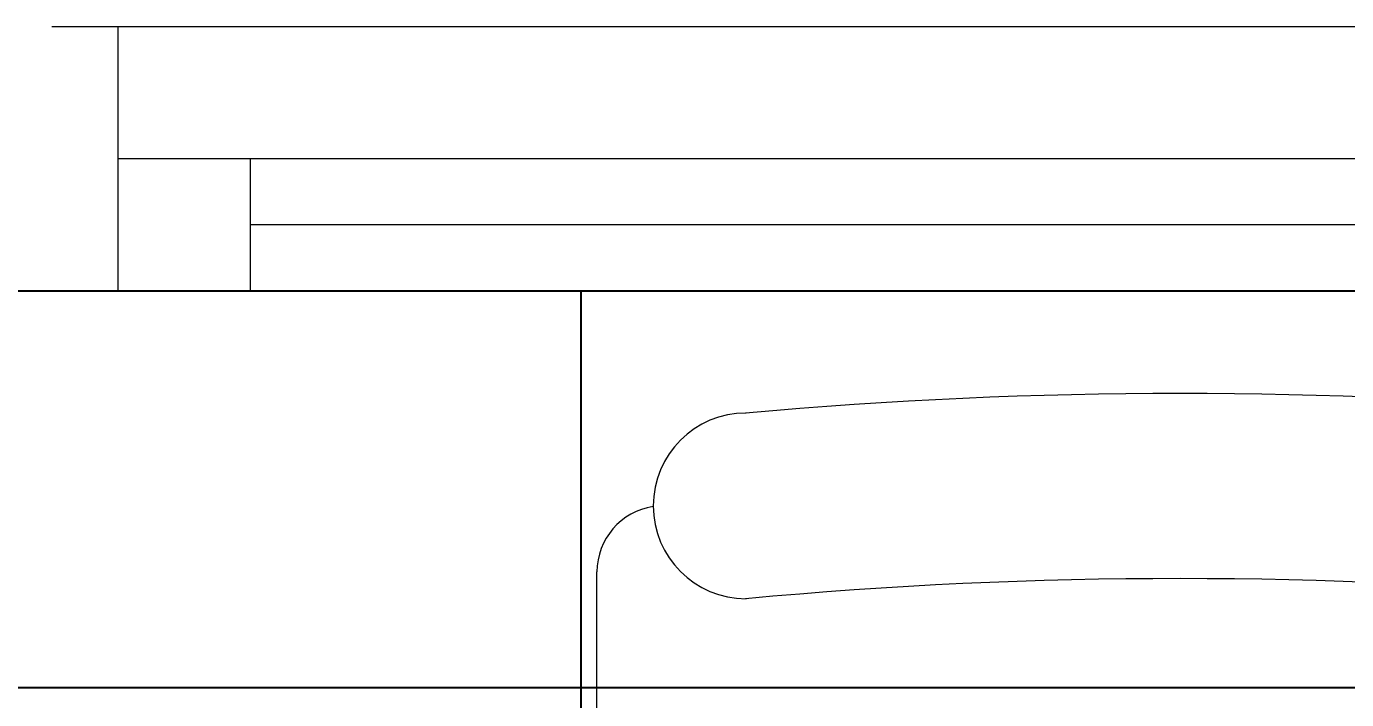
# Model space of a CAD drawing. Extents: x -12260 to 57327, y -29287 to 19916.
# Drawn here: x 10666.3 to 11165.4, y -2964.6 to -2710 of the extents above; entities that cross this region are included whole.
import ezdxf
from ezdxf import colors
from ezdxf.entities.mleader import LeaderData, LeaderLine
from ezdxf.math import Vec2, Vec3

# ---------------------------------------------------------------- set-up
doc = ezdxf.new("R2010")
doc.units = 0
doc.header["$LTSCALE"] = 0.25
doc.linetypes.add('DASHDOT', pattern=[25.4, 12.7, -6.35, 0, -6.35])
for name, color, linetype, lineweight in [('01-First Floor$0$Aluminum', 251, 'Continuous', 5), ('01-First Floor$0$LOADING', 253, 'Continuous', 5), ('01-First Floor$0$Walls', 251, 'Continuous', 5), ('E-LITE-CLNG-CNDT', 6, 'DASHDOT', 35), ('T-DATA-TEXT', 2, 'Continuous', 25)]:
    doc.layers.add(name, color=color, linetype=linetype, lineweight=lineweight)
doc.layers.add('01-First Floor$0$FALSE CEILING', color=251, linetype='Continuous')
doc.styles.add('DC_Elc_Romans', font='elc_romans.shx', dxfattribs={"width": 0.7})

# ---------------------------------------------------------------- blocks, each defined once
blk = doc.blocks.new('01-First Floor$0$GF21018-P')
at = {"color": 0}
blk.add_line((0.2204937210156821, 0.4756307261486727), (0.2204937210156821, 0.0674977280054634), dxfattribs=at)
for centre, radius, start, end in [((-4.0174444003e-06, 1.846735474002139), 1.776735474005004, 264.6945553321505, 275.3052680112835), ((0.1640881380565453, 0.0424977280054613), 0.0351139560901341, 270.0000000000001, 90), ((0.1954937210156835, 0.0674977280054634), 0.025, 278.5279241468623, 360), ((-3.2405935642e-06, 1.831363171438854), 1.831363171441721, 264.8532206013883, 275.1469821681523)]:
    blk.add_arc(centre, radius, start, end, dxfattribs=at)
blk = doc.blocks.new('01-First Floor')
at = {"layer": '01-First Floor$0$Aluminum'}
for p, q in [((10675.88238635578, -2710.000000047512), (11875.88238635618, -2710.000000047628)), ((10700.88238635578, -2710.000000047512), (10700.88238635578, -2810.000000047512)), ((10700.88238635578, -2760.000000047512), (11850.88238635618, -2760.000000047628)), ((10750.88238635578, -2760.000000047512), (10750.88238635578, -2810.000000047512)), ((11800.88238635618, -2785.000000047512), (10750.88238635578, -2785.000000047512)), ((10675.88238635578, -2810.000000047512), (11875.88238635618, -2810.000000047628))]:
    blk.add_line(p, q, dxfattribs=at)
at = {"layer": '01-First Floor$0$FALSE CEILING', "linetype": 'Continuous'}
for p, q in [((10876.00000000009, -7160.000000011978), (10876.00000000009, -2810.000000011978)), ((10276.00000000009, -2960.000000011978), (14276.00000000009, -2960.000000011978))]:
    blk.add_line(p, q, dxfattribs=at)
at = {"layer": '01-First Floor$0$FALSE CEILING'}
blk.add_lwpolyline([(14276.00000000009, -7160.000000011975), (10276.00000000009, -7160.000000011975), (10276.00000000009, -2810.000000011975), (14276.00000000009, -2810.000000011975)], close=True, dxfattribs=at)
at = {"layer": '01-First Floor$0$Walls'}
blk.add_line((10276.00000000006, -2810.000000011991), (14276.00000000006, -2810.000000011991), dxfattribs=at)
at = {"layer": '01-First Floor$0$LOADING', "extrusion": (2.240207019314477e-05, 7.774263848676228e-06, 0.9999999997188542), "xscale": 1000, "yscale": 1000, "zscale": 1000, "rotation": 179.9985892349693}
blk.add_blockref('01-First Floor$0$GF21018-P', (11102.5048699139, -2848.851641854982, 0.1017521139725612), dxfattribs=at)

msp = doc.modelspace()

# ---------------------------------------------------------------- block references
at = {"layer": 'E-LITE-CLNG-CNDT'}
msp.add_blockref('01-First Floor', (0, 0), dxfattribs=at)

# ---------------------------------------------------------------- leaders
at = {"layer": 'T-DATA-TEXT'}
ml = msp.add_multileader_mtext('Standard', dxfattribs=at)
ml.set_content('DOWN TO FIRE ALARM\\PCONTROL PANEL', color=256, style='DC_Elc_Romans')
ml.set_leader_properties(color=45)
ml.build(insert=Vec2(0, 0))
ml.multileader.update_dxf_attribs({"dogleg_length": 2, "arrow_head_size": 200, "scale": 100})
ctx = ml.context
ctx.base_point, ctx.scale, ctx.char_height, ctx.arrow_head_size, ctx.landing_gap_size, ctx.plane_origin = Vec3(8373.482105028914, -6377.907289417426), 100, 200, 200, 200, Vec3(6790.559960701663, 3535.743709100447)
ctx.text_align_type = 2
notes = []
notes.append((ctx, [(1, (1, 1, 0), (11306.81543836225, -6377.907289417426), (-1, 0), 200, [(0, [(12364.27070928522, -2771.025087157424), (12223.96253829422, -2771.025087157424)], 0, [])])]))
ctx.mtext.insert, ctx.mtext.alignment, ctx.mtext.flow_direction = Vec3(10906.81543836225, -6277.907289417426), 3, 5
for ctx, leaders in notes:
    for number, flags, end, landing, length, lines in leaders:
        leader = LeaderData()
        leader.index, (leader.has_last_leader_line, leader.has_dogleg_vector, leader.attachment_direction) = number, flags
        leader.last_leader_point, leader.dogleg_vector, leader.dogleg_length = Vec3(end), Vec3(landing), length
        for number, points, colour, breaks in lines:
            line = LeaderLine()
            line.index, line.vertices, line.color, line.breaks = number, Vec3.list(points), colors.encode_raw_color(colour), breaks
            leader.lines.append(line)
        ctx.leaders.append(leader)

doc.saveas('drawing.dxf')
